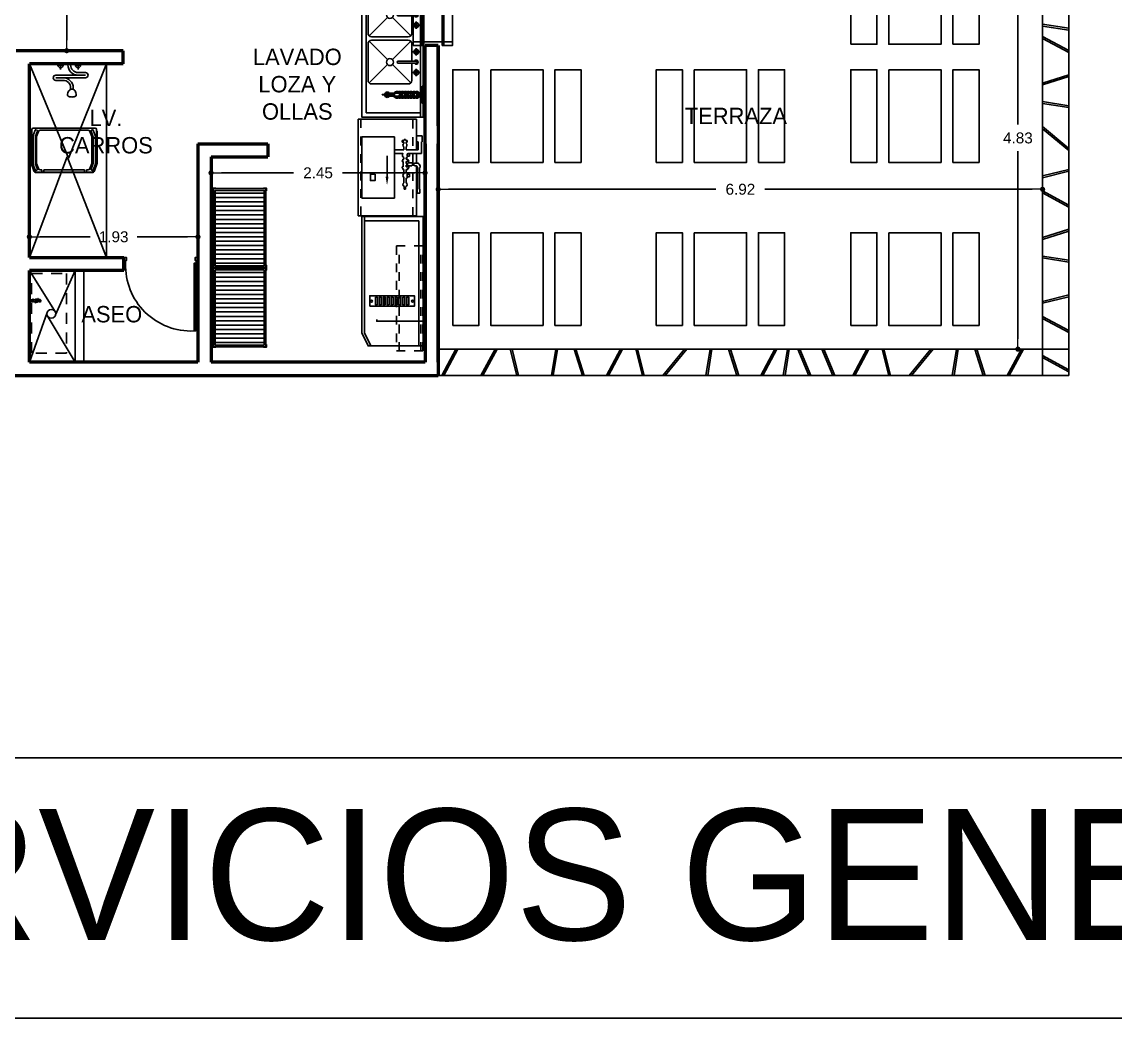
# Model space of a CAD drawing. Header units: millimetres. Extents: x 2523 to 2756, y 378 to 482.
# Drawn here: x 2689.61 to 2702.12, y 378.27 to 389.67 of the extents above; entities that cross this region are included whole.
import ezdxf

# ---------------------------------------------------------------- set-up
doc = ezdxf.new("R2010")
doc.units = ezdxf.units.MM
for name, pattern in [('BLOQUE NUTRICION$0$NUTRICION Y DIETETICA$0$NUTRICION$0$PB-Servicios Generales$0$DIS', [0.09, 0.06, -0.03]), ('HIDDEN2', [0.1875, 0.125, -0.0625]), ('HIDDEN5', [0.07, 0.04, -0.03])]:
    doc.linetypes.add(name, pattern=pattern)
doc.layers.get('Defpoints').update_dxf_attribs({"color": 8})
for name, color, linetype in [('C-MAESTRA', 253, 'Continuous'), ('EQUIP', 3, 'Continuous'), ('MOB FIJO', 161, 'Continuous'), ('MOBILIARIO', 161, 'Continuous'), ('MOBSANIT', 161, 'Continuous'), ('MS', 8, 'Continuous'), ('PISOS', 1, 'Continuous'), ('PLANO', 251, 'Continuous'), ('PUERTAS', 2, 'Continuous'), ('TEXTOS', 3, 'Continuous')]:
    doc.layers.add(name, color=color, linetype=linetype)
doc.layers.add('MUROS', color=7, linetype='Continuous', lineweight=50)
doc.styles.add('Estilo_Generado_2', font='', dxfattribs={"height": 0.125})
doc.styles.add('STYLE1', font='GOTHIC.TTF')
doc.styles.get('Estilo_Generado_2').set_extended_font_data('Arial Occidental')
doc.dimstyles.new('Estilo_Generado__1', dxfattribs={"dimtxt": 0.125, "dimasz": 0.11875, "dimexe": 0.18, "dimexo": 0.2, "dimgap": 0.09, "dimtad": 0, "dimtih": 1, "dimtoh": 1, "dimzin": 0, "dimdsep": 46, "dimtxsty": 'Estilo_Generado_2', "dimblk": 'ARROWHEAD_11', "dimcen": 0.09, "dimse1": 1, "dimse2": 1, "dimclrd": 256, "dimclre": 7, "dimclrt": 7, "dimadec": 0, "dimazin": 0, "dimtfac": 1, "dimtmove": 0, "dimatfit": 3, "dimfxl": 1, "dimtolj": 1, "dimtzin": 0, "dimlwd": -1, "dimarcsym": 0})

# ---------------------------------------------------------------- blocks, each defined once
blk = doc.blocks.new('BLOQUE NUTRICION$0$70630106')
for p, q in [((0.057, -0.025), (0.057, -0.585)), ((0.107, -0.025), (0.107, -0.585)), ((0.157, -0.025), (0.157, -0.585)), ((0.207, -0.025), (0.207, -0.585)), ((0.257, -0.025), (0.257, -0.585)), ((0.307, -0.025), (0.307, -0.585)), ((0.357, -0.025), (0.357, -0.585)), ((0.407, -0.025), (0.407, -0.585)), ((0.457, -0.025), (0.457, -0.585)), ((0.507, -0.025), (0.507, -0.585)), ((0.557, -0.025), (0.557, -0.585)), ((0.607, -0.025), (0.607, -0.585)), ((0.657, -0.025), (0.657, -0.585)), ((0.707, -0.025), (0.707, -0.585)), ((0.757, -0.025), (0.757, -0.585)), ((0.807, -0.025), (0.807, -0.585)), ((0.857, -0.025), (0.857, -0.585))]:
    blk.add_line(p, q)
for points in [[(0.03, -0.005), (0.03, 0), (0, 0), (0, -0.03), (0.005, -0.03)], [(0.88, -0.005), (0.88, 0), (0.91, 0), (0.91, -0.03), (0.905, -0.03)], [(0.03, -0.605), (0.03, -0.61), (0, -0.61), (0, -0.58), (0.005, -0.58)], [(0.88, -0.605), (0.88, -0.61), (0.91, -0.61), (0.91, -0.58), (0.905, -0.58)]]:
    blk.add_lwpolyline(points)
for points in [[(0.905, -0.605), (0.905, -0.005), (0.005, -0.005), (0.005, -0.605)], [(0.888, -0.025), (0.888, -0.585), (0.025, -0.585), (0.025, -0.025)]]:
    blk.add_lwpolyline(points, close=True)
blk = doc.blocks.new('37710256')
at = {"linetype": 'HIDDEN5'}
for p, q in [((0, -0.03), (1.2, -0.03)), ((0, -0.28), (1.2, -0.28))]:
    blk.add_line(p, q, dxfattribs=at)
blk.add_lwpolyline([(0, 0), (0, -0.3), (1.2, -0.3), (1.2, 0)], close=True, dxfattribs=at)
blk = doc.blocks.new('77740015')
for p, q in [((0.04, -0.1), (0.04, 0)), ((0.86, -0.1), (0.86, 0)), ((0.04, -0.12), (0.04, -0.33)), ((0.86, -0.33), (0.86, -0.12)), ((0.04, -0.35), (0.04, -0.45)), ((0.86, -0.35), (0.86, -0.45))]:
    blk.add_line(p, q)
for points in [[(0.9, -0.1), (0.9, 0), (0, 0), (0, -0.1)], [(0.9, -0.35), (0.9, -0.45), (0, -0.45), (0, -0.35)]]:
    blk.add_lwpolyline(points)
for points in [[(0, -0.12), (0, -0.1), (0.9, -0.1), (0.9, -0.12)], [(0.9, -0.33), (0.9, -0.35), (0, -0.35), (0, -0.33)]]:
    blk.add_lwpolyline(points, close=True)
blk = doc.blocks.new('PLANTA BAJA$0$BLOQUE NUTRICION$0$NUTRICION Y DIETETICA$0$NUTRICION$0$76090693')
for p, q in [((0, -0.03), (1.8, -0.03)), ((0.555, -0.078), (0.47, -0.078)), ((0.512, -0.036), (0.512, -0.12)), ((0.705, -0.078), (0.79, -0.078)), ((0.748, -0.036), (0.748, -0.12)), ((1.095, -0.078), (1.01, -0.078)), ((1.052, -0.036), (1.052, -0.12)), ((1.245, -0.078), (1.33, -0.078)), ((1.288, -0.036), (1.288, -0.12)), ((0.392, -0.142), (0.602, -0.352)), ((0.868, -0.142), (0.658, -0.352)), ((0.932, -0.142), (1.142, -0.352)), ((1.408, -0.142), (1.198, -0.352)), ((0.602, -0.408), (0.392, -0.618)), ((0.658, -0.408), (0.868, -0.618)), ((1.142, -0.408), (0.932, -0.618)), ((1.198, -0.408), (1.408, -0.618))]:
    blk.add_line(p, q)
blk.add_lwpolyline([(0, -0.7), (0, 0), (1.8, 0), (1.8, -0.7)], close=True)
blk.add_lwpolyline([(1.75, -0.03), (1.75, -0.65), (0.05, -0.65), (0.05, -0.03)])
for points in [[(0.618, -0.284, 1), (0.642, -0.284), (0.642, -0.078, 1), (0.618, -0.078)], [(1.182, -0.078, 1), (1.158, -0.078), (1.158, -0.284, 1), (1.182, -0.284)]]:
    blk.add_lwpolyline(points, format="xyb", close=True)
for points in [[(0.619, -0.13), (0.42, -0.13, 0.414214), (0.38, -0.17), (0.38, -0.59, 0.414214), (0.42, -0.63), (0.84, -0.63, 0.414214), (0.88, -0.59), (0.88, -0.17, 0.414214), (0.84, -0.13), (0.642, -0.13)], [(1.159, -0.13), (0.96, -0.13, 0.414214), (0.92, -0.17), (0.92, -0.59, 0.414214), (0.96, -0.63), (1.38, -0.63, 0.414214), (1.42, -0.59), (1.42, -0.17, 0.414214), (1.38, -0.13), (1.182, -0.13)]]:
    blk.add_lwpolyline(points, format="xyb")
for centre, radius in [((0.512, -0.078), 0.0282), ((0.512, -0.078), 0.0141), ((0.748, -0.078), 0.0282), ((0.748, -0.078), 0.0141), ((1.052, -0.078), 0.0282), ((1.052, -0.078), 0.0141), ((1.288, -0.078), 0.0282), ((1.288, -0.078), 0.0141), ((0.63, -0.38), 0.04), ((1.17, -0.38), 0.04)]:
    blk.add_circle(centre, radius)
for centre in [(0.63, -0.078), (1.17, -0.078)]:
    blk.add_arc(centre, 0.0235, 300, 240)
blk = doc.blocks.new('IMFI2110WB')
at = {"layer": 'EQUIP', "linetype": 'Continuous'}
for p, q in [((-0.033, -0.078), (-0.091, -0.078)), ((-0.091, -0.096), (-0.032, -0.096)), ((-0.038, -0.061), (0.038, -0.061)), ((-0.018, -0.107), (-0.038, -0.107)), ((0.038, -0.107), (0.018, -0.107)), ((0.091, -0.096), (0.032, -0.096)), ((0.033, -0.078), (0.091, -0.078)), ((-0.003, -0.516), (-0.003, -0.553)), ((-0.003, -0.516), (0.003, -0.516)), ((0.003, -0.544), (-0.003, -0.544)), ((-0.003, -0.553), (0.003, -0.553)), ((0.003, -0.553), (0.003, -0.516))]:
    blk.add_line(p, q, dxfattribs=at)
at = {"layer": 'EQUIP', "color": 8, "linetype": 'Continuous'}
for p, q in [((0.018, -0.081), (-0.018, -0.081)), ((0.018, -0.087), (-0.018, -0.087)), ((0.018, -0.093), (-0.018, -0.093)), ((0.018, -0.099), (-0.018, -0.099)), ((0.018, -0.108), (-0.018, -0.108)), ((0.018, -0.12), (-0.018, -0.12)), ((0.018, -0.121), (-0.018, -0.121)), ((0.016, -0.077), (-0.016, -0.077)), ((0.014, -0.073), (-0.014, -0.073)), ((0.012, -0.071), (-0.012, -0.071)), ((0.009, -0.07), (-0.009, -0.07)), ((0.007, -0.068), (-0.007, -0.068)), ((0.018, -0.134), (-0.018, -0.134)), ((0.018, -0.144), (-0.018, -0.144)), ((0.018, -0.203), (-0.018, -0.203)), ((0.018, -0.271), (-0.018, -0.271)), ((0.018, -0.338), (-0.018, -0.338)), ((0.018, -0.41), (-0.018, -0.41)), ((0.018, -0.43), (-0.018, -0.43)), ((0.018, -0.446), (-0.018, -0.446)), ((0.018, -0.461), (-0.018, -0.461)), ((0.018, -0.472), (-0.018, -0.472)), ((0.018, -0.481), (-0.018, -0.481)), ((0.018, -0.487), (-0.018, -0.487)), ((0.018, -0.493), (-0.018, -0.493)), ((0.018, -0.499), (-0.018, -0.499)), ((0.016, -0.504), (-0.016, -0.504)), ((0.014, -0.507), (-0.014, -0.507)), ((0.012, -0.509), (-0.012, -0.509)), ((0.009, -0.511), (-0.009, -0.511)), ((0.007, -0.512), (-0.007, -0.512))]:
    blk.add_line(p, q, dxfattribs=at)
at = {"layer": 'EQUIP'}
for p, q in [((-0.018, -0.088), (-0.018, -0.123)), ((0.018, -0.124), (0.018, -0.088)), ((-0.018, -0.131), (-0.018, -0.153)), ((-0.018, -0.161), (-0.018, -0.19)), ((-0.018, -0.198), (-0.018, -0.222)), ((-0.018, -0.23), (-0.018, -0.252)), ((0.018, -0.154), (0.018, -0.133)), ((0.018, -0.191), (0.018, -0.163)), ((0.018, -0.223), (0.018, -0.2)), ((0.018, -0.253), (0.018, -0.232)), ((-0.018, -0.26), (-0.018, -0.289)), ((-0.018, -0.297), (-0.018, -0.32)), ((-0.018, -0.329), (-0.018, -0.351)), ((-0.018, -0.359), (-0.018, -0.406)), ((0.018, -0.29), (0.018, -0.262)), ((0.018, -0.322), (0.018, -0.299)), ((0.018, -0.352), (0.018, -0.33)), ((0.018, -0.406), (0.018, -0.361)), ((-0.018, -0.406), (-0.018, -0.46)), ((-0.018, -0.46), (-0.018, -0.498)), ((0.018, -0.46), (0.018, -0.406)), ((0.018, -0.498), (0.018, -0.46))]:
    blk.add_line(p, q, dxfattribs=at)
at = {"layer": 'EQUIP', "linetype": 'Continuous'}
for centre, radius, start, end in [((-0.091, -0.087), 0.00933, 86.7686, 273.2314), ((-0.037, -0.084), 0.0227, 92.0452, 163.4092), ((-0.037, -0.084), 0.0227, 212.3691, 267.9548), ((-0.027, -0.084), 0.0227, 92.0452, 163.4092), ((-0.027, -0.084), 0.0227, 212.3691, 267.9548), ((-0.033, -0.087), 0.00933, 266.7686, 93.2314), ((0, -0.085), 0.0236, 318.995, 221.005), ((0, -0.085), 0.018, 351.8987, 188.1013), ((0.033, -0.087), 0.00933, 86.7686, 273.2314), ((0.027, -0.084), 0.0227, 16.5908, 87.9548), ((0.027, -0.084), 0.0227, 272.0452, 327.6309), ((0.037, -0.084), 0.0227, 16.5908, 87.9548), ((0.037, -0.084), 0.0227, 272.0452, 327.6309), ((0.091, -0.087), 0.00933, 266.7686, 93.2314), ((0, -0.495), 0.0301, 126.2837, 263.9997), ((0, -0.495), 0.0211, 147.7942, 32.2058), ((0, -0.495), 0.0301, 276.2069, 53.7163)]:
    blk.add_arc(centre, radius, start, end, dxfattribs=at)
at = {"layer": 'EQUIP', "color": 8, "linetype": 'Continuous'}
for centre, radius, start, end in [((-0.001, -0.157), 0.0378, 336.3845, 203.6155), ((-0.001, -0.187), 0.0378, 330.9653, 209.0347), ((-0.001, -0.224), 0.0378, 334.9311, 205.0689), ((-0.001, -0.256), 0.0378, 336.3845, 203.6155), ((-0.001, -0.286), 0.0378, 330.9653, 209.0347), ((-0.001, -0.157), 0.0305, 346.8108, 193.1892), ((-0.001, -0.187), 0.0305, 337.6878, 202.3122), ((-0.001, -0.224), 0.0305, 344.2565, 195.7435), ((-0.001, -0.256), 0.0305, 346.8108, 193.1892), ((-0.001, -0.157), 0.0378, 218.0768, 242.3669), ((-0.001, -0.224), 0.0378, 218.9057, 235.518), ((-0.001, -0.187), 0.0378, 221.5845, 244.0581), ((-0.001, -0.157), 0.0305, 209.701, 237.2437), ((-0.001, -0.224), 0.0305, 211.6049, 237.2437), ((-0.001, -0.187), 0.0305, 216.8904, 237.2437), ((-0.001, -0.157), 0.0305, 308.7728, 330.299), ((-0.001, -0.157), 0.0378, 300.4189, 321.9232), ((-0.001, -0.187), 0.0305, 308.7728, 323.1096), ((-0.001, -0.187), 0.0378, 300.4189, 318.4155), ((-0.001, -0.224), 0.0305, 308.7728, 328.3951), ((-0.001, -0.224), 0.0378, 304.482, 321.0943), ((-0.001, -0.323), 0.0378, 335.1843, 204.8157), ((-0.001, -0.354), 0.0378, 336.3845, 203.6155), ((-0.001, -0.385), 0.0378, 300.4189, 244.0581), ((-0.001, -0.286), 0.0305, 337.6878, 202.3122), ((-0.001, -0.323), 0.0305, 344.6946, 195.3054), ((-0.001, -0.354), 0.0305, 346.8108, 193.1892), ((-0.001, -0.385), 0.0305, 308.7728, 237.2437), ((-0.001, -0.256), 0.0378, 218.0768, 242.3669), ((-0.001, -0.323), 0.0378, 218.7544, 235.1146), ((-0.001, -0.286), 0.0378, 221.5845, 244.8286), ((-0.001, -0.256), 0.0305, 209.701, 237.2437), ((-0.001, -0.354), 0.0305, 209.701, 237.2437), ((-0.001, -0.323), 0.0305, 211.2721, 237.2437), ((-0.001, -0.286), 0.0305, 216.8904, 237.2437), ((-0.001, -0.256), 0.0305, 308.7728, 330.299), ((-0.001, -0.256), 0.0378, 300.4189, 321.9232), ((-0.001, -0.286), 0.0305, 308.7728, 323.1096), ((-0.001, -0.286), 0.0378, 300.4189, 318.4155), ((-0.001, -0.323), 0.0305, 308.7728, 328.7279), ((-0.001, -0.354), 0.0305, 308.7728, 330.299), ((-0.001, -0.323), 0.0378, 304.8854, 321.2456), ((-0.001, -0.354), 0.0378, 218.0768, 242.3669), ((-0.001, -0.354), 0.0378, 300.4189, 321.9232)]:
    blk.add_arc(centre, radius, start, end, dxfattribs=at)
at = {"layer": 'EQUIP', "color": 3, "linetype": 'Continuous'}
blk.add_arc((0, -0.495), 0.018, 171.8987, 8.1013, dxfattribs=at)
blk = doc.blocks.new('BLOQUE NUTRICION$0$NUTRICION Y DIETETICA$0$NUTRICION$0$PB-Servicios Generales$0$A$C353A70A7')
for p, q in [((0, 0.765), (-1.105, 0.765)), ((-1.105, 0.765), (-1.105, 0.1)), ((0, 0.765), (0, 0.1)), ((-0.577, 0.257), (-0.577, 0.244)), ((-0.577, 0.257), (-0.562, 0.257)), ((-0.562, 0.257), (-0.562, 0.263)), ((-0.562, 0.263), (-0.547, 0.263)), ((-0.547, 0.263), (-0.547, 0.252)), ((-0.547, 0.252), (-0.486, 0.252)), ((-0.486, 0.263), (-0.486, 0.252)), ((-0.471, 0.263), (-0.486, 0.263)), ((-0.471, 0.257), (-0.471, 0.263)), ((-0.456, 0.257), (-0.471, 0.257)), ((-0.456, 0.257), (-0.456, 0.244)), ((-0.391, 0.352), (-0.391, 0.256)), ((-0.352, 0.352), (-0.352, 0.244)), ((-0.264, 0.263), (-0.264, 0.244)), ((-0.243, 0.263), (-0.264, 0.263)), ((-0.243, 0.238), (-0.243, 0.263)), ((-0.802, 0.238), (-0.77, 0.238)), ((-0.802, 0.238), (-0.802, 0.223)), ((-0.77, 0.223), (-0.802, 0.223)), ((-0.667, 0.244), (-0.727, 0.244)), ((-0.726, 0.218), (-0.675, 0.218)), ((-0.659, 0.204), (-0.659, 0.178)), ((-0.629, 0.204), (-0.659, 0.204)), ((-0.659, 0.178), (-0.629, 0.178)), ((-0.629, 0.178), (-0.629, 0.204)), ((-0.577, 0.244), (-0.621, 0.244)), ((-0.613, 0.218), (-0.577, 0.218)), ((-0.577, 0.218), (-0.577, 0.199)), ((-0.577, 0.199), (-0.562, 0.199)), ((-0.562, 0.185), (-0.562, 0.199)), ((-0.562, 0.185), (-0.547, 0.185)), ((-0.547, 0.218), (-0.547, 0.185)), ((-0.547, 0.218), (-0.527, 0.218)), ((-0.532, 0.153), (-0.532, 0.196)), ((-0.527, 0.196), (-0.532, 0.196)), ((-0.527, 0.153), (-0.532, 0.153)), ((-0.527, 0.218), (-0.527, 0.196)), ((-0.527, 0.153), (-0.527, 0.121)), ((-0.508, 0.218), (-0.486, 0.218)), ((-0.508, 0.218), (-0.508, 0.196)), ((-0.501, 0.196), (-0.508, 0.196)), ((-0.508, 0.153), (-0.508, 0.121)), ((-0.501, 0.153), (-0.508, 0.153)), ((-0.501, 0.196), (-0.501, 0.153)), ((-0.486, 0.218), (-0.486, 0.185)), ((-0.471, 0.185), (-0.486, 0.185)), ((-0.471, 0.185), (-0.471, 0.199)), ((-0.456, 0.199), (-0.471, 0.199)), ((-0.44, 0.244), (-0.456, 0.244)), ((-0.456, 0.218), (-0.456, 0.199)), ((-0.456, 0.218), (-0.443, 0.218)), ((-0.395, 0.204), (-0.425, 0.204)), ((-0.425, 0.204), (-0.425, 0.178)), ((-0.425, 0.178), (-0.395, 0.178)), ((-0.395, 0.178), (-0.395, 0.204)), ((-0.391, 0.199), (-0.391, 0.042)), ((-0.316, 0.244), (-0.352, 0.244)), ((-0.352, 0.218), (-0.352, 0.08)), ((-0.352, 0.218), (-0.315, 0.218)), ((-0.278, 0.218), (-0.264, 0.218)), ((-0.264, 0.244), (-0.277, 0.244)), ((-0.264, 0.218), (-0.264, 0.204)), ((-0.264, 0.204), (-0.243, 0.204)), ((-0.233, 0.238), (-0.243, 0.238)), ((-0.243, 0.204), (-0.243, 0.223)), ((-0.243, 0.223), (-0.233, 0.223)), ((-0.233, 0.223), (-0.233, 0.238)), ((-1.105, 0.1), (-0.536, 0.1)), ((-0.8, 0.09), (-0.848, 0.09)), ((-0.848, 0.061), (-0.848, 0.09)), ((-0.8, 0.061), (-0.848, 0.061)), ((-0.8, 0.09), (-0.8, 0.086)), ((-0.553, 0.086), (-0.8, 0.086)), ((-0.8, 0.064), (-0.553, 0.064)), ((-0.8, 0.064), (-0.8, 0.061)), ((-0.553, 0.092), (-0.546, 0.092)), ((-0.553, 0.092), (-0.553, 0.086)), ((-0.553, 0.064), (-0.553, 0.058)), ((-0.553, 0.058), (-0.537, 0.058)), ((-0.535, 0.121), (-0.535, 0.104)), ((-0.527, 0.121), (-0.535, 0.121)), ((-0.502, 0.121), (-0.508, 0.121)), ((-0.502, 0.085), (-0.502, 0.121)), ((-0.502, 0.1), (-0.391, 0.1)), ((-0.261, 0.042), (-0.391, 0.042)), ((-0.352, 0.1), (0, 0.1)), ((-0.261, 0.08), (-0.352, 0.08)), ((-0.261, 0.1), (-0.261, 0.08)), ((-0.261, 0.042), (-0.261, 0.035)), ((-0.192, 0.035), (-0.261, 0.035)), ((-0.192, 0.035), (-0.192, 0.1))]:
    blk.add_line(p, q)
at = {"linetype": 'BLOQUE NUTRICION$0$NUTRICION Y DIETETICA$0$NUTRICION$0$PB-Servicios Generales$0$DIS'}
for p, q in [((0, 0.735), (-1.105, 0.735)), ((-1.105, 0.141), (0, 0.141))]:
    blk.add_line(p, q, dxfattribs=at)
at = {"linetype": 'Continuous'}
for p, q in [((-0.903, 0.352), (-0.903, 0.723)), ((-0.203, 0.723), (-0.903, 0.723)), ((-0.203, 0.352), (-0.203, 0.723)), ((-0.656, 0.436), (-0.418, 0.436)), ((-0.203, 0.352), (-0.903, 0.352))]:
    blk.add_line(p, q, dxfattribs=at)
blk.add_lwpolyline([(-0.629, 0.573), (-0.703, 0.573), (-0.703, 0.627), (-0.629, 0.627)], close=True, dxfattribs=at)
for centre, radius, start, end in [((-0.747, 0.23), 0.0244, 34.4824, 162.5544), ((-0.644, 0.223), 0.0312, 41.9679, 138.0321), ((-0.41, 0.227), 0.0343, 55.8495, 150.2084), ((-0.297, 0.232), 0.0232, 32.937, 147.063), ((-0.747, 0.23), 0.0244, 197.4456, 328.3185), ((-0.644, 0.223), 0.0312, 190.686, 240.3554), ((-0.644, 0.223), 0.0312, 298.8287, 349.314), ((-0.41, 0.227), 0.0343, 196.2849, 243.6122), ((-0.41, 0.227), 0.0343, 296.3878, 304.1505), ((-0.297, 0.232), 0.0232, 217.2892, 322.7108), ((-0.549, 0.107), 0.0145, 281.5515, 347.5616), ((-0.545, 0.105), 0.0477, 279.3862, 334.6496)]:
    blk.add_arc(centre, radius, start, end)
blk.add_point((0, 0), dxfattribs=at)
blk.add_solid([(-0.656, 0.453), (-0.756, 0.436), (-0.656, 0.419)], dxfattribs=at)
blk = doc.blocks.new('A$C190E7DBA')
at = {"layer": 'MOBILIARIO'}
for p, q in [((-0.085, -0.012), (-0.085, 0.011)), ((-0.082, 0.006), (-0.074, 0.006)), ((-0.07, -0.012), (-0.07, 0.011)), ((-0.07, 0.01), (-0.048, 0.01)), ((-0.048, -0.012), (-0.048, 0.011)), ((-0.045, 0.006), (-0.037, 0.006)), ((-0.033, -0.012), (-0.033, 0.011)), ((0.003, 0.002), (-0.003, -0.002)), ((0.003, 0.002), (-0.003, -0.002)), ((-0.082, -0.007), (-0.074, -0.007)), ((-0.07, -0.01), (-0.048, -0.01)), ((-0.045, -0.007), (-0.037, -0.007))]:
    blk.add_line(p, q, dxfattribs=at)
for points in [[(-0.074, -0.016, 0.763328), (-0.074, -0.007, 0.52558), (-0.074, 0.006, 0.702359), (-0.074, 0.015), (-0.082, 0.015, 0.702359), (-0.082, 0.006, 0.52558), (-0.082, -0.007, 0.763328), (-0.082, -0.016)], [(-0.037, -0.016, 0.763328), (-0.037, -0.007, 0.52558), (-0.037, 0.006, 0.702359), (-0.037, 0.015), (-0.045, 0.015, 0.702359), (-0.045, 0.006, 0.52558), (-0.045, -0.007, 0.763328), (-0.045, -0.016)], [(0.014, -0.023), (0.007, -0.012, 0.162144), (0, -0.007, -0.507847), (-0.007, 0.002, 0.162144), (-0.01, 0.01), (-0.017, 0.021, -1), (-0.014, 0.023), (-0.007, 0.012, 0.162144), (0, 0.007, -0.507847), (0.007, -0.002, 0.162144), (0.01, -0.01), (0.017, -0.021, -1)]]:
    blk.add_lwpolyline(points, format="xyb", close=True, dxfattribs=at)
for points in [[(-0.033, 0.01), (-0.025, 0.01, -0.081673), (-0.013, 0.015)], [(0.012, -0.014, 0.082287), (0.021, -0.009), (0.038, -0.009, 0.789474), (0.038, 0.01), (0.021, 0.01, 0.215191), (-0.009, 0.016)], [(-0.033, -0.01), (-0.025, -0.01, 0.247261), (0.009, -0.015)]]:
    blk.add_lwpolyline(points, format="xyb", dxfattribs=at)
blk.add_circle((0, 0), 0.00346, dxfattribs=at)
blk.add_arc((0.036, 0), 0.0138, 223.6359, 136.3641, dxfattribs=at)
blk = doc.blocks.new('ASEO')
at = {"layer": 'MOBILIARIO'}
for p, q in [((0, 0.525), (0.508, 0.299)), ((1.05, 0.525), (0.514, 0.205)), ((0, 0), (0.475, 0.297)), ((1.05, 0), (0.481, 0.203))]:
    blk.add_line(p, q, dxfattribs=at)
at = {"layer": 'MOBILIARIO', "linetype": 'HIDDEN2'}
blk.add_lwpolyline([(0.034, 0.025), (0.034, 0.425), (0.944, 0.425), (0.944, 0.025)], close=True, dxfattribs=at)
at = {"layer": 'MOBILIARIO'}
blk.add_circle((0.495, 0.251), 0.05, dxfattribs=at)
at = {"layer": 'PISOS'}
for p, q in [((0, 0.625), (1.05, 0.625)), ((0, 0.525), (1.05, 0.525))]:
    blk.add_line(p, q, dxfattribs=at)
at = {"layer": 'MOBILIARIO', "xscale": -1, "rotation": 270.0000000000211}
blk.add_blockref('A$C190E7DBA', (0.345, 0.082), dxfattribs=at)
blk = doc.blocks.new('REGTELEF')
for p, q in [((0.045, 0.277), (0.045, 0.293)), ((-0.1, 0), (-0.1, 0.065)), ((0.1, 0), (0.1, 0.065))]:
    blk.add_line(p, q)
for points in [[(0.066, 0.311, 0.083713), (0.076, 0.332, 0.072547), (0.08, 0.36, 0.137637), (0.077, 0.366, 0.097247), (0.065, 0.374, 0.05423), (0.05, 0.378, 0.041158), (0.03, 0.38, 0.041158), (0.01, 0.378, 0.05423), (-0.005, 0.374, 0.097247), (-0.017, 0.366, 0.137637), (-0.02, 0.36, 0.072547), (-0.016, 0.332, 0.083713), (-0.006, 0.311, 0.106586), (0.012, 0.295, 0.131323), (0.03, 0.29, 0.131323), (0.048, 0.295, 0.106586)], [(-0.07, 0.015, 1), (-0.13, 0.015)], [(0.13, 0.015, 1), (0.07, 0.015)]]:
    blk.add_lwpolyline(points, format="xyb", close=True)
for points in [[(0.015, 0.275, -0.414214), (-0.07, 0.19), (-0.155, 0.19, 1), (-0.155, 0.13), (0.185, 0.13)], [(-0.07, 0.16, 0.414214), (0.045, 0.275, 0.414214)], [(0.1, 0.13, 0.419105), (-0.015, 0.013), (-0.015, 0), (0.015, 0), (0.015, 0.013, -0.420788), (0.1, 0.1), (0.185, 0.1, 1), (0.185, 0.16), (-0.155, 0.16)]]:
    blk.add_lwpolyline(points, format="xyb")
for points in [[(0.015, 0.293), (0.015, 0.268)], [(-0.12, 0.015), (-0.12, 0), (-0.08, 0), (-0.08, 0.015)], [(0.08, 0.015), (0.08, 0), (0.12, 0), (0.12, 0.015)]]:
    blk.add_lwpolyline(points)
blk = doc.blocks.new('CBB221P')
for p, q in [((8.89, 0), (0.74, 0)), ((0, -1.38), (0, -1.39)), ((0, -1.38), (0, -1.38)), ((0, -5.95), (0, -1.39)), ((0.39, -0.25), (0.02, -1.25)), ((0.08, -6.3), (0.08, -1.38)), ((0.09, -1.27), (0.46, -0.27)), ((0.27, -1.33), (0.27, -5.25)), ((0.57, -0.39), (0.3, -1.13)), ((0.61, -5.25), (0.61, -1.33)), ((0.62, -1.25), (0.89, -0.51)), ((0.86, -0.39), (0.67, -0.33)), ((7.74, -0.08), (0.74, -0.08)), ((0.78, -5.25), (0.78, -1.33)), ((0.79, -1.31), (1.05, -0.58)), ((1.31, -0.4), (1.51, -0.4)), ((1.54, -0.1), (1.54, -0.37)), ((1.84, -0.12), (1.84, -0.34)), ((1.89, -0.4), (7.74, -0.4)), ((7.79, -0.12), (7.79, -0.34)), ((8.09, -0.1), (8.09, -0.37)), ((8.89, -0.08), (8.11, -0.08)), ((8.31, -0.4), (8.11, -0.4)), ((8.84, -1.31), (8.58, -0.58)), ((9.01, -1.25), (8.74, -0.51)), ((8.77, -0.39), (8.95, -0.33)), ((8.84, -5.25), (8.84, -1.33)), ((9.02, -5.25), (9.02, -1.33)), ((9.05, -0.39), (9.32, -1.13)), ((9.53, -1.27), (9.17, -0.27)), ((9.24, -0.25), (9.6, -1.25)), ((9.36, -1.33), (9.36, -5.25)), ((9.55, -6.3), (9.55, -1.38)), ((9.62, -1.38), (9.62, -1.38)), ((9.62, -1.38), (9.62, -5.99)), ((0, -5.95), (0, -5.99)), ((0.3, -5.44), (0.57, -6.18)), ((0.89, -6.07), (0.62, -5.33)), ((0.67, -6.25), (0.86, -6.18)), ((1.05, -6), (0.79, -5.27)), ((8.31, -6.18), (1.31, -6.18)), ((8.58, -6), (8.84, -5.27)), ((8.74, -6.07), (9.01, -5.33)), ((8.95, -6.25), (8.77, -6.18)), ((9.32, -5.44), (9.05, -6.18)), ((9.35, -6.5), (0.28, -6.5))]:
    blk.add_line(p, q)
at = {"flags": 128}
for points in [[(0.67, -0.33), (0.66, -0.32), (0.65, -0.32), (0.63, -0.32), (0.62, -0.33), (0.61, -0.34), (0.6, -0.35), (0.59, -0.36), (0.58, -0.38), (0.57, -0.39)], [(0.89, -0.51), (0.89, -0.49), (0.9, -0.47), (0.9, -0.46), (0.9, -0.44), (0.89, -0.43), (0.89, -0.42), (0.88, -0.41), (0.87, -0.4), (0.86, -0.39)], [(1.51, -0.4), (1.52, -0.4), (1.52, -0.4), (1.53, -0.39), (1.53, -0.39), (1.53, -0.39), (1.54, -0.38), (1.54, -0.38), (1.54, -0.37), (1.54, -0.37)], [(1.84, -0.34), (1.84, -0.35), (1.84, -0.36), (1.85, -0.37), (1.85, -0.38), (1.86, -0.38), (1.86, -0.39), (1.87, -0.39), (1.88, -0.4), (1.89, -0.4)], [(7.74, -0.4), (7.74, -0.4), (7.75, -0.39), (7.76, -0.39), (7.77, -0.38), (7.77, -0.38), (7.78, -0.37), (7.78, -0.36), (7.79, -0.35), (7.79, -0.34)], [(8.11, -0.4), (8.11, -0.4), (8.1, -0.4), (8.1, -0.39), (8.09, -0.39), (8.09, -0.39), (8.09, -0.38), (8.09, -0.38), (8.09, -0.37), (8.09, -0.37)], [(8.74, -0.51), (8.73, -0.49), (8.73, -0.47), (8.73, -0.46), (8.73, -0.44), (8.73, -0.43), (8.74, -0.42), (8.75, -0.41), (8.76, -0.4), (8.77, -0.39)], [(8.95, -0.33), (8.96, -0.32), (8.98, -0.32), (8.99, -0.32), (9, -0.33), (9.01, -0.34), (9.03, -0.35), (9.04, -0.36), (9.04, -0.38), (9.05, -0.39)], [(0.57, -6.18), (0.58, -6.2), (0.59, -6.21), (0.6, -6.23), (0.61, -6.24), (0.62, -6.25), (0.63, -6.25), (0.65, -6.25), (0.66, -6.25), (0.67, -6.25)], [(0.86, -6.18), (0.87, -6.18), (0.88, -6.17), (0.89, -6.16), (0.89, -6.15), (0.9, -6.13), (0.9, -6.12), (0.9, -6.1), (0.89, -6.09), (0.89, -6.07)], [(8.77, -6.18), (8.76, -6.18), (8.75, -6.17), (8.74, -6.16), (8.73, -6.15), (8.73, -6.13), (8.73, -6.12), (8.73, -6.1), (8.73, -6.09), (8.74, -6.07)], [(9.05, -6.18), (9.04, -6.2), (9.04, -6.21), (9.03, -6.23), (9.01, -6.24), (9, -6.25), (8.99, -6.25), (8.98, -6.25), (8.96, -6.25), (8.95, -6.25)]]:
    blk.add_lwpolyline(points, dxfattribs=at)
for centre, radius, start, end in [((0.74, -0.38), 0.375, 90, 160), ((8.89, -0.38), 0.375, 20, 90), ((0.38, -1.38), 0.375, 160, 180), ((0.38, -1.38), 0.3, 160, 180), ((0.85, -1.33), 0.58, 160, 180), ((0.74, -0.38), 0.3, 90, 160), ((0.85, -1.33), 0.245, 160, 180), ((0.85, -1.33), 0.0691, 160, 180), ((1.31, -0.68), 0.278, 90, 160), ((1.51, -0.1), 0.025, 0, 90), ((1.89, -0.12), 0.05, 90, 180), ((7.74, -0.12), 0.05, 0, 90), ((8.11, -0.1), 0.025, 90, 180), ((8.31, -0.68), 0.278, 20, 90), ((8.78, -1.33), 0.0691, 0, 20), ((8.89, -0.38), 0.3, 20, 90), ((8.78, -1.33), 0.245, 0, 20), ((8.78, -1.33), 0.58, 0, 20), ((9.25, -1.38), 0.3, 0, 20), ((9.25, -1.38), 0.375, 0, 20), ((0.08, -5.99), 0.075, 180, 255.5225), ((0.05, -6.08), 0.025, 0, 75.5225), ((0.28, -6.3), 0.2, 180, 270), ((0.85, -5.25), 0.58, 180, 200), ((0.85, -5.25), 0.245, 180, 200), ((0.85, -5.25), 0.0691, 180, 200), ((1.31, -5.9), 0.278, 200, 270), ((8.31, -5.9), 0.278, 270, 340), ((8.78, -5.25), 0.0691, 340, 0), ((8.78, -5.25), 0.245, 340, 0), ((8.78, -5.25), 0.58, 340, 0), ((9.35, -6.3), 0.2, 270, 0), ((9.58, -6.08), 0.025, 104.4775, 180), ((9.55, -5.99), 0.075, 284.4775, 0)]:
    blk.add_arc(centre, radius, start, end)
blk = doc.blocks.new('P95')
at = {"color": 2}
blk.add_lwpolyline([(0.032, 1.089), (0.032, 0.086), (0.032, 1.089), (0.059, 1.089), (0.059, 0.086), (0.032, 0.086)], close=True, dxfattribs=at)
for points in [[(0, 0.017), (0, 0.001), (0.043, 0.001), (0.043, 0.045), (0.028, 0.045), (0.028, 0.086), (0, 0.086), (0, 0.069)], [(1.1, 0.017), (1.1, 0.001), (1.057, 0.001), (1.057, 0.045), (1.072, 0.045), (1.072, 0.086), (1.1, 0.086), (1.1, 0.069)]]:
    blk.add_lwpolyline(points, dxfattribs=at)
at = {"color": 7}
blk.add_arc((0.102, 0.119), 0.971, 358.0603, 92.5045, dxfattribs=at)
blk = doc.blocks.new('ARROWHEAD_11')
at = {"color": 0, "linetype": 'Continuous', "lineweight": 0}
blk.add_line((0, 0), (-1, 0), dxfattribs=at)
at = {"color": 0, "linetype": 'Continuous', "lineweight": 0, "const_width": 0.25, "flags": 128}
blk.add_lwpolyline([(-0.125, 0, 1), (0.125, 0, 1)], format="xyb", close=True, dxfattribs=at)
blk = doc.blocks.new('*D442')
at = {"layer": 'C-MAESTRA', "transparency": 16777216}
for p, q in [((2690.121, 390.565), (2690.121, 390.162)), ((2690.121, 389.455), (2690.121, 389.857))]:
    blk.add_line(p, q, dxfattribs=at)
at = {"layer": 'Defpoints', "color": 0, "transparency": 16777216}
for p in [(2690.121, 390.684), (2690.204, 390.684), (2690.204, 389.336)]:
    blk.add_point(p, dxfattribs=at)
at = {"layer": 'C-MAESTRA', "transparency": 16777216, "xscale": 0.11875, "yscale": 0.11875, "zscale": 0.11875}
for p, rotation in [((2690.121, 390.684), 90), ((2690.121, 389.336), 270)]:
    blk.add_blockref('ARROWHEAD_11', p, dxfattribs=dict(at, rotation=rotation))
at = {"layer": 'C-MAESTRA', "color": 7, "transparency": 16777216, "insert": (2690.121, 390.01), "char_height": 0.125, "attachment_point": 5, "style": 'Estilo_Generado_2'}
blk.add_mtext('\\A1;1.35', dxfattribs=at)
blk = doc.blocks.new('*D457')
at = {"layer": 'C-MAESTRA', "transparency": 16777216}
for p, q in [((2691.893, 387.938), (2692.719, 387.938)), ((2694.106, 387.938), (2693.28, 387.938))]:
    blk.add_line(p, q, dxfattribs=at)
at = {"layer": 'Defpoints', "color": 0, "transparency": 16777216}
for p in [(2691.774, 388.121), (2694.224, 388.121), (2694.224, 387.938)]:
    blk.add_point(p, dxfattribs=at)
at = {"layer": 'C-MAESTRA', "transparency": 16777216, "xscale": 0.11875, "yscale": 0.11875, "zscale": 0.11875, "rotation": 180}
blk.add_blockref('ARROWHEAD_11', (2691.774, 387.938), dxfattribs=at)
at = {"layer": 'C-MAESTRA', "transparency": 16777216, "xscale": 0.11875, "yscale": 0.11875, "zscale": 0.11875}
blk.add_blockref('ARROWHEAD_11', (2694.224, 387.938), dxfattribs=at)
at = {"layer": 'C-MAESTRA', "color": 7, "transparency": 16777216, "insert": (2692.999, 387.938), "char_height": 0.125, "attachment_point": 5, "style": 'Estilo_Generado_2'}
blk.add_mtext('\\A1;2.45', dxfattribs=at)
blk = doc.blocks.new('*D458')
at = {"layer": 'C-MAESTRA', "transparency": 16777216}
for p, q in [((2689.813, 387.206), (2690.391, 387.206)), ((2691.506, 387.206), (2690.928, 387.206))]:
    blk.add_line(p, q, dxfattribs=at)
at = {"layer": 'Defpoints', "color": 0, "transparency": 16777216}
for p in [(2691.624, 387.206), (2689.694, 386.971), (2691.624, 386.971)]:
    blk.add_point(p, dxfattribs=at)
at = {"layer": 'C-MAESTRA', "transparency": 16777216, "xscale": 0.11875, "yscale": 0.11875, "zscale": 0.11875, "rotation": 180}
blk.add_blockref('ARROWHEAD_11', (2689.694, 387.206), dxfattribs=at)
at = {"layer": 'C-MAESTRA', "transparency": 16777216, "xscale": 0.11875, "yscale": 0.11875, "zscale": 0.11875}
blk.add_blockref('ARROWHEAD_11', (2691.624, 387.206), dxfattribs=at)
at = {"layer": 'C-MAESTRA', "color": 7, "transparency": 16777216, "insert": (2690.659, 387.206), "char_height": 0.125, "attachment_point": 5, "style": 'Estilo_Generado_2'}
blk.add_mtext('\\A1;1.93', dxfattribs=at)
blk = doc.blocks.new('*D461')
at = {"layer": 'C-MAESTRA', "transparency": 16777216}
for p, q in [((2701.011, 390.635), (2701.011, 388.49)), ((2701.011, 386.039), (2701.011, 388.185))]:
    blk.add_line(p, q, dxfattribs=at)
at = {"layer": 'Defpoints', "color": 0, "transparency": 16777216}
for p in [(2701.294, 390.754), (2701.011, 385.921), (2701.294, 385.921)]:
    blk.add_point(p, dxfattribs=at)
at = {"layer": 'C-MAESTRA', "transparency": 16777216, "xscale": 0.11875, "yscale": 0.11875, "zscale": 0.11875}
for p, rotation in [((2701.011, 390.754), 90), ((2701.011, 385.921), 270)]:
    blk.add_blockref('ARROWHEAD_11', p, dxfattribs=dict(at, rotation=rotation))
at = {"layer": 'C-MAESTRA', "color": 7, "transparency": 16777216, "insert": (2701.011, 388.337), "char_height": 0.125, "attachment_point": 5, "style": 'Estilo_Generado_2'}
blk.add_mtext('\\A1;4.83', dxfattribs=at)
blk = doc.blocks.new('*D462')
at = {"layer": 'C-MAESTRA', "transparency": 16777216}
for p, q in [((2694.493, 387.75), (2697.554, 387.75)), ((2701.176, 387.75), (2698.115, 387.75))]:
    blk.add_line(p, q, dxfattribs=at)
at = {"layer": 'Defpoints', "color": 0, "transparency": 16777216}
for p in [(2701.294, 387.75), (2694.374, 387.732), (2701.294, 387.732)]:
    blk.add_point(p, dxfattribs=at)
at = {"layer": 'C-MAESTRA', "transparency": 16777216, "xscale": 0.11875, "yscale": 0.11875, "zscale": 0.11875, "rotation": 180}
blk.add_blockref('ARROWHEAD_11', (2694.374, 387.75), dxfattribs=at)
at = {"layer": 'C-MAESTRA', "transparency": 16777216, "xscale": 0.11875, "yscale": 0.11875, "zscale": 0.11875}
blk.add_blockref('ARROWHEAD_11', (2701.294, 387.75), dxfattribs=at)
at = {"layer": 'C-MAESTRA', "color": 7, "transparency": 16777216, "insert": (2697.834, 387.75), "char_height": 0.125, "attachment_point": 5, "style": 'Estilo_Generado_2'}
blk.add_mtext('\\A1;6.92', dxfattribs=at)

msp = doc.modelspace()

# ---------------------------------------------------------------- linework, layer by layer
at = {"layer": 'Defpoints'}
msp.add_lwpolyline([(2522.655, 381.2436), (2736.8942, 381.2436)], dxfattribs=at)
at = {"layer": 'MOB FIJO'}
for points in [[(2699.0969, 389.4106), (2699.0969, 390.4706), (2699.3969, 390.4706), (2699.3969, 389.4106)], [(2699.5319, 390.4706), (2700.1319, 390.4706), (2700.1319, 389.4106), (2699.5319, 389.4106)], [(2700.2669, 389.4106), (2700.2669, 390.4706), (2700.5669, 390.4706), (2700.5669, 389.4106)], [(2694.5402, 388.0583), (2694.5402, 389.1183), (2694.8402, 389.1183), (2694.8402, 388.0583)], [(2694.9752, 389.1183), (2695.5752, 389.1183), (2695.5752, 388.0583), (2694.9752, 388.0583)], [(2695.7102, 388.0583), (2695.7102, 389.1183), (2696.0102, 389.1183), (2696.0102, 388.0583)], [(2696.8702, 388.0583), (2696.8702, 389.1183), (2697.1702, 389.1183), (2697.1702, 388.0583)], [(2697.3052, 389.1183), (2697.9052, 389.1183), (2697.9052, 388.0583), (2697.3052, 388.0583)], [(2698.0402, 388.0583), (2698.0402, 389.1183), (2698.3402, 389.1183), (2698.3402, 388.0583)], [(2699.0969, 388.0583), (2699.0969, 389.1183), (2699.3969, 389.1183), (2699.3969, 388.0583)], [(2699.5319, 389.1183), (2700.1319, 389.1183), (2700.1319, 388.0583), (2699.5319, 388.0583)], [(2700.2669, 388.0583), (2700.2669, 389.1183), (2700.5669, 389.1183), (2700.5669, 388.0583)], [(2693.5014, 386.108), (2693.5714, 385.958), (2694.2014, 385.958), (2694.2014, 387.438), (2693.5014, 387.438)], [(2694.5402, 386.1935), (2694.5402, 387.2535), (2694.8402, 387.2535), (2694.8402, 386.1935)], [(2694.9752, 387.2535), (2695.5752, 387.2535), (2695.5752, 386.1935), (2694.9752, 386.1935)], [(2695.7102, 386.1935), (2695.7102, 387.2535), (2696.0102, 387.2535), (2696.0102, 386.1935)], [(2696.8702, 386.1935), (2696.8702, 387.2535), (2697.1702, 387.2535), (2697.1702, 386.1935)], [(2697.3052, 387.2535), (2697.9052, 387.2535), (2697.9052, 386.1935), (2697.3052, 386.1935)], [(2698.0402, 386.1935), (2698.0402, 387.2535), (2698.3402, 387.2535), (2698.3402, 386.1935)], [(2699.0969, 386.1935), (2699.0969, 387.2535), (2699.3969, 387.2535), (2699.3969, 386.1935)], [(2699.5319, 387.2535), (2700.1319, 387.2535), (2700.1319, 386.1935), (2699.5319, 386.1935)], [(2700.2669, 386.1935), (2700.2669, 387.2535), (2700.5669, 387.2535), (2700.5669, 386.1935)], [(2693.5914, 386.4112), (2693.5914, 386.5312), (2694.1014, 386.5312), (2694.1014, 386.4112)], [(2693.6792, 386.4264), (2693.6569, 386.4264), (2693.6569, 386.5158), (2693.6792, 386.5158)], [(2693.724, 386.4264), (2693.7016, 386.4264), (2693.7016, 386.5158), (2693.724, 386.5158)]]:
    msp.add_lwpolyline(points, close=True, dxfattribs=at)
for points in [[(2693.5314, 387.438), (2693.5314, 386.108), (2693.6014, 385.958)], [(2694.1514, 385.958), (2694.1514, 387.388), (2693.5314, 387.388)], [(2693.6714, 386.2612), (2693.6714, 386.2412), (2694.2014, 386.2412), (2694.2014, 386.2612)]]:
    msp.add_lwpolyline(points, dxfattribs=at)
msp.add_circle((2693.6114, 386.4712), 0.0113, dxfattribs=at)
at = {"layer": 'MOBILIARIO'}
for points in [[(2693.7687, 386.4264), (2693.7463, 386.4264), (2693.7463, 386.5158), (2693.7687, 386.5158)], [(2693.8134, 386.4264), (2693.7911, 386.4264), (2693.7911, 386.5158), (2693.8134, 386.5158)], [(2693.8582, 386.4264), (2693.8358, 386.4264), (2693.8358, 386.5158), (2693.8582, 386.5158)], [(2693.9029, 386.4264), (2693.8805, 386.4264), (2693.8805, 386.5158), (2693.9029, 386.5158)], [(2693.9476, 386.4264), (2693.9252, 386.4264), (2693.9252, 386.5158), (2693.9476, 386.5158)], [(2693.9923, 386.4264), (2693.97, 386.4264), (2693.97, 386.5158), (2693.9923, 386.5158)], [(2694.0371, 386.4264), (2694.0147, 386.4264), (2694.0147, 386.5158), (2694.0371, 386.5158)]]:
    msp.add_lwpolyline(points, close=True, dxfattribs=at)
msp.add_circle((2694.0814, 386.4712), 0.0113, dxfattribs=at)
at = {"layer": 'MOBSANIT'}
for p, q in [((2689.6944, 389.1861), (2690.1348, 388.1241)), ((2690.1448, 388.1141), (2690.5752, 389.1861)), ((2690.5752, 389.1861), (2690.5752, 386.9686)), ((2689.6944, 386.9686), (2690.1248, 388.1141)), ((2690.5752, 386.9686), (2690.1348, 388.1041))]:
    msp.add_line(p, q, dxfattribs=at)
msp.add_circle((2690.1348, 388.1141), 0.01, dxfattribs=at)
at = {"layer": 'MS'}
msp.add_lwpolyline([(2677.5093, 378.2662), (2736.8942, 378.2662)], dxfattribs=at)
at = {"layer": 'MUROS'}
for p, q in [((2694.3744, 389.3971), (2694.2244, 389.3971)), ((2694.2244, 386.2097), (2694.2244, 389.3971)), ((2694.3744, 388.4752), (2694.3744, 389.3971)), ((2689.6944, 386.9706), (2689.6944, 389.1861)), ((2691.6244, 388.2706), (2692.4244, 388.2706)), ((2691.6244, 388.2706), (2691.6244, 385.7706)), ((2692.4244, 388.2706), (2692.4244, 388.1206)), ((2694.2244, 388.2706), (2694.2244, 385.7706)), ((2694.3744, 385.7706), (2694.3744, 388.2706)), ((2691.7744, 388.1206), (2691.7744, 385.7706)), ((2691.7744, 388.1206), (2692.4244, 388.1206)), ((2694.3744, 387.3431), (2694.3744, 388.1206)), ((2689.6944, 386.9706), (2690.6169, 386.9706)), ((2689.6944, 386.9706), (2690.7744, 386.9706)), ((2690.7744, 386.8206), (2690.7744, 386.9706)), ((2689.6944, 385.7706), (2689.6944, 386.8206)), ((2690.6169, 386.8206), (2689.6944, 386.8206)), ((2690.7744, 386.8206), (2689.6944, 386.8206)), ((2691.6244, 385.7706), (2689.6944, 385.7706)), ((2694.2244, 385.7706), (2691.7744, 385.7706)), ((2687.1444, 385.6206), (2694.3744, 385.6206))]:
    msp.add_line(p, q, dxfattribs=at)
for points in [[(2694.3744, 389.3971), (2694.3744, 385.6206)], [(2694.3744, 389.3971), (2694.3744, 385.6206)], [(2689.6944, 389.3361), (2689.5444, 389.3361)], [(2690.7669, 389.3361), (2689.6421, 389.3361)], [(2690.7669, 389.1861), (2690.7669, 389.3361)], [(2690.7669, 389.1861), (2689.6944, 389.1861)]]:
    msp.add_lwpolyline(points, dxfattribs=at)
at = {"layer": 'PLANO', "linetype": 'Continuous'}
for p, q in [((2701.2944, 390.4537), (2701.2944, 385.6206)), ((2701.5944, 390.4537), (2701.5944, 385.6206)), ((2701.5944, 389.5921), (2701.2944, 389.6381)), ((2701.5944, 389.5718), (2701.2944, 389.6179)), ((2701.5944, 389.3378), (2701.2944, 389.4991)), ((2701.5944, 389.3151), (2701.2944, 389.4764)), ((2701.5944, 389.0612), (2701.2944, 388.9658)), ((2701.5944, 389.0402), (2701.2944, 388.9449)), ((2701.5944, 388.7061), (2701.2944, 388.7534)), ((2701.5944, 388.6859), (2701.2944, 388.7332)), ((2701.5944, 388.2187), (2701.2944, 388.4676)), ((2701.5944, 388.1927), (2701.2944, 388.4416)), ((2701.2944, 387.9036), (2701.5944, 387.9785)), ((2701.2944, 387.883), (2701.5944, 387.9578)), ((2701.5944, 387.5701), (2701.2944, 387.7314)), ((2701.5944, 387.5474), (2701.2944, 387.7087)), ((2701.5944, 387.2935), (2701.2944, 387.1981)), ((2701.5944, 387.2725), (2701.2944, 387.1772)), ((2701.5944, 386.9384), (2701.2944, 386.9857)), ((2701.5944, 386.9182), (2701.2944, 386.9655)), ((2701.2944, 386.4663), (2701.5944, 386.5411)), ((2701.2944, 386.4456), (2701.5944, 386.5205)), ((2701.5944, 386.1328), (2701.2944, 386.2941)), ((2701.5944, 386.1101), (2701.2944, 386.2714)), ((2699.2075, 385.9206), (2694.3744, 385.9206)), ((2694.4168, 385.6206), (2694.5781, 385.9206)), ((2694.4395, 385.6206), (2694.6008, 385.9206)), ((2694.8639, 385.6206), (2695.0252, 385.9206)), ((2694.8866, 385.6206), (2695.0479, 385.9206)), ((2695.1995, 385.9206), (2695.2744, 385.6206)), ((2695.2201, 385.9206), (2695.295, 385.6206)), ((2695.672, 385.6206), (2695.7193, 385.9206)), ((2695.6922, 385.6206), (2695.7395, 385.9206)), ((2696.0263, 385.6206), (2695.931, 385.9206)), ((2696.0473, 385.6206), (2695.952, 385.9206)), ((2696.3012, 385.6206), (2696.4625, 385.9206)), ((2696.3239, 385.6206), (2696.4852, 385.9206)), ((2696.6368, 385.9206), (2696.7117, 385.6206)), ((2696.6574, 385.9206), (2696.7323, 385.6206)), ((2696.9465, 385.6206), (2697.1954, 385.9206)), ((2696.9725, 385.6206), (2697.2214, 385.9206)), ((2697.4397, 385.6206), (2697.487, 385.9206)), ((2697.4599, 385.6206), (2697.5072, 385.9206)), ((2697.794, 385.6206), (2697.6987, 385.9206)), ((2697.815, 385.6206), (2697.7197, 385.9206)), ((2698.0689, 385.6206), (2698.2302, 385.9206)), ((2698.0916, 385.6206), (2698.2529, 385.9206)), ((2698.3256, 385.6206), (2698.3717, 385.9206)), ((2698.3459, 385.6206), (2698.392, 385.9206)), ((2698.4916, 385.9206), (2698.6171, 385.6206)), ((2698.5133, 385.9206), (2698.6388, 385.6206)), ((2698.8929, 385.6206), (2698.7673, 385.9206)), ((2698.9146, 385.6206), (2698.789, 385.9206)), ((2699.1217, 385.6206), (2699.283, 385.9206)), ((2699.1444, 385.6206), (2699.3057, 385.9206)), ((2699.4573, 385.9206), (2699.5322, 385.6206)), ((2699.4779, 385.9206), (2699.5528, 385.6206)), ((2699.767, 385.6206), (2700.0159, 385.9206)), ((2699.793, 385.6206), (2700.0419, 385.9206)), ((2700.2602, 385.6206), (2700.3075, 385.9206)), ((2700.2804, 385.6206), (2700.3277, 385.9206)), ((2700.6145, 385.6206), (2700.5192, 385.9206)), ((2700.6355, 385.6206), (2700.5402, 385.9206)), ((2700.8894, 385.6206), (2701.0507, 385.9206)), ((2700.9121, 385.6206), (2701.0734, 385.9206)), ((2701.5944, 385.6857), (2701.2944, 385.847)), ((2701.5944, 385.663), (2701.2944, 385.8242)), ((2699.2075, 385.6206), (2694.3744, 385.6206))]:
    msp.add_line(p, q, dxfattribs=at)
for points in [[(2694.3744, 385.9206), (2701.5944, 385.9206)], [(2694.3744, 385.6206), (2701.5944, 385.6206)]]:
    msp.add_lwpolyline(points, dxfattribs=at)

# ---------------------------------------------------------------- block references
at = {"layer": 'MOB FIJO', "ltscale": 0.1, "extrusion": (0.001185, 2.98961e-12, -0.999999), "xscale": -1, "zscale": -1, "rotation": 90.00000000000024}
msp.add_blockref('PLANTA BAJA$0$BLOQUE NUTRICION$0$NUTRICION Y DIETETICA$0$NUTRICION$0$76090693', (-2694.1995, 390.3755, 3.1935), dxfattribs=at)
at = {"layer": 'MOB FIJO', "xscale": -1, "rotation": 90}
msp.add_blockref('77740015', (2694.0897, 390.2957), dxfattribs=at)
at = {"layer": 'MOBILIARIO', "xscale": -1}
for name, p, rotation in [('REGTELEF', (2690.1512, 389.1861), 180), ('IMFI2110WB', (2694.2858, 388.8324), 270)]:
    msp.add_blockref(name, p, dxfattribs=dict(at, rotation=rotation))
at = {"layer": 'MOBILIARIO', "extrusion": (-2.98961e-12, -0.001185, 0.999999), "rotation": 89.9999999999998}
msp.add_blockref('BLOQUE NUTRICION$0$NUTRICION Y DIETETICA$0$NUTRICION$0$PB-Servicios Generales$0$A$C353A70A7', (2694.2247, 388.5522, -0.4607), dxfattribs=at)
at = {"layer": 'MOBILIARIO', "xscale": -0.07838698865401739, "yscale": 0.07838698865401739, "zscale": 0.07838698865400155, "rotation": 180}
msp.add_blockref('CBB221P', (2689.7155, 387.9409), dxfattribs=at)
at = {"layer": 'MOBILIARIO'}
for name, p, rotation in [('BLOQUE NUTRICION$0$70630106', (2692.4074, 387.7633), 270), ('37710256', (2693.8974, 385.9015), 90), ('ASEO', (2689.6944, 386.8206), 270.0000000000197), ('BLOQUE NUTRICION$0$70630106', (2692.4074, 386.8533), 270)]:
    msp.add_blockref(name, p, dxfattribs=dict(at, rotation=rotation))
at = {"layer": 'PUERTAS', "ltscale": 0.5, "xscale": 0.7727272861827762, "yscale": 0.7727272861827762, "zscale": 0.7727272861827762, "rotation": 180.0000000000929}
msp.add_blockref('P95', (2691.6244, 386.9704), dxfattribs=at)

# ---------------------------------------------------------------- texts
at = {"layer": 'Defpoints', "insert": (2697.542, 380.6598), "char_height": 1.5, "width": 50.411832, "attachment_point": 2, "style": 'STYLE1'}
msp.add_mtext('SERVICIOS GENERALES', dxfattribs=at)
at = {"layer": 'TEXTOS', "style": 'STYLE1'}
msp.add_text('TERRAZA', height=0.1875, rotation=360, dxfattribs=at).set_placement((2697.1976, 388.4957))
at = {"layer": 'TEXTOS', "char_height": 0.1875, "attachment_point": 5, "style": 'STYLE1'}
for s, insert, width in [('LAVADO\\PLOZA Y OLLAS', (2692.7613, 388.9519), 1.121381), ('LV.\\PCARROS', (2690.5706, 388.4091), 1.141381), ('ASEO', (2690.6374, 386.3196), 1.141381)]:
    msp.add_mtext(s, dxfattribs=dict(at, insert=insert, width=width))

# ---------------------------------------------------------------- dimensions: what is measured, and where the dimension line sits
at = {"layer": 'C-MAESTRA'}
for p1, p2, distance, picture, middle in [((2701.2944, 390.7537), (2701.2944, 385.9206), -0.2838, '*D461', (2701.0106, 388.3371)), ((2690.2045, 389.3361), (2690.2045, 390.6837), 0.083, '*D442', (2690.1214, 390.0099)), ((2691.7744, 388.1206), (2694.2244, 388.1206), -0.1826, '*D457', (2692.9994, 387.938)), ((2694.3744, 387.7318), (2701.2944, 387.7318), 0.0181, '*D462', (2697.8344, 387.7499)), ((2689.6944, 386.9706), (2691.6244, 386.9706), 0.2353, '*D458', (2690.6594, 387.2059))]:
    dim = msp.add_aligned_dim(p1=p1, p2=p2, distance=distance, dimstyle='Estilo_Generado__1', dxfattribs=at)
    dim.commit()
    dim.dimension.update_dxf_attribs({"geometry": picture, "text_midpoint": middle})

doc.saveas('drawing.dxf')
